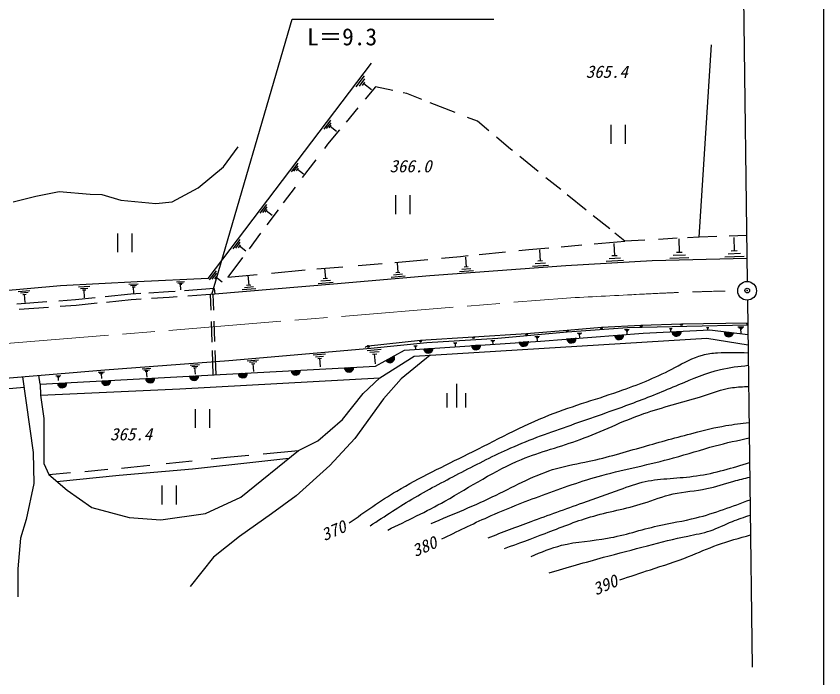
# Model space of a CAD drawing. Units: millimetres, scale not verified. Extents: x 40000 to 680000, y 20000 to 380000.
# Drawn here: x 492622 to 579000, y 241636 to 312347 of the extents above; entities that cross this region are included whole.
import ezdxf
from ezdxf.enums import TextEntityAlignment as Align

# ---------------------------------------------------------------- set-up
doc = ezdxf.new("R2010")
doc.units = ezdxf.units.MM
doc.header["$LTSCALE"] = 1000
doc.header["$PDMODE"] = 32
doc.header["$PDSIZE"] = 500
doc.linetypes.add('CHAIN', pattern=[18.5, 12, -1.5, 3.5, -1.5])
for name, color, linetype, lineweight in [('M-BGD', 7, 'Continuous', 25), ('M-BMK', 2, 'CHAIN', 13), ('M-BMK-SRVR', 3, 'Continuous', 25), ('M-STR-STR3', 7, 'Continuous', 25), ('M-TTL-BAND', 7, 'Continuous', 25)]:
    doc.layers.add(name, color=color, linetype=linetype, lineweight=lineweight)
doc.layers.add('M-OTRS', color=6, linetype='Continuous')
doc.styles.add('ＭＳ ゴシック', font='')
doc.styles.get('ＭＳ ゴシック').set_extended_font_data('MS Gothic')

msp = doc.modelspace()

# ---------------------------------------------------------------- linework, layer by layer
at = {"layer": 'M-BGD'}
for p, q in [((565674, 288739), (566983, 309293)), ((513150, 284300), (530640, 307309)), ((528985, 304797), (529885, 305977)), ((529325, 304867), (529905, 305637)), ((529655, 304937), (529925, 305297)), ((530615, 304487), (529795, 305117)), ((531051, 304809), (529944, 303483)), ((532908, 304400), (531051, 304809)), ((534400, 304071), (534010, 304157)), ((535990, 303449), (534400, 304071)), ((529160, 302545), (527901, 301036)), ((539582, 302045), (536902, 303093)), ((541950, 301119), (540890, 301534)), ((525555, 300287), (526275, 301227)), ((525825, 300347), (526295, 300957)), ((526095, 300397), (526305, 300687)), ((543175, 300088), (541950, 301119)), ((556238, 298717), (556238, 300717)), ((557738, 300717), (557738, 298717)), ((527197, 300193), (525932, 298678)), ((526865, 300037), (526205, 300547)), ((545526, 298111), (543994, 299399)), ((514790, 296261), (516381, 298382)), ((525932, 298678), (525581, 298214)), ((545695, 297974), (545526, 298111)), ((548456, 295753), (546479, 297344)), ((522075, 295707), (522775, 296627)), ((522335, 295767), (522795, 296367)), ((524664, 297002), (523218, 295091)), ((512098, 294017), (514790, 296261)), ((522595, 295817), (522805, 296097)), ((523345, 295467), (522705, 295957)), ((550860, 293818), (549284, 295086)), ((509324, 292508), (512098, 294017)), ((522450, 294076), (521176, 292392)), ((492300, 292520), (494741, 293120)), ((494741, 293120), (497209, 293609)), ((497209, 293609), (500554, 293324)), ((500554, 293324), (501778, 293283)), ((501778, 293283), (503817, 292671)), ((533210, 291205), (533210, 293205)), ((534710, 293205), (534710, 291205)), ((553584, 291626), (551544, 293268)), ((503817, 292671), (507570, 292345)), ((507570, 292345), (509324, 292508)), ((518725, 291297), (519435, 292227)), ((518995, 291357), (519455, 291967)), ((519255, 291417), (519465, 291697)), ((520015, 291057), (519365, 291557)), ((520625, 291663), (519432, 290059)), ((556098, 289603), (554336, 291021)), ((503485, 287121), (503485, 289121)), ((504985, 289121), (504985, 287121)), ((518771, 289171), (517529, 287500)), ((557730, 288290), (556664, 289149)), ((563314, 288606), (561308, 288493)), ((563495, 288537), (563535, 287097)), ((565674, 288739), (564428, 288669)), ((567547, 288804), (565674, 288739)), ((570735, 288915), (568886, 288851)), ((569375, 288707), (569415, 287257)), ((515835, 287487), (516575, 288467)), ((516115, 287547), (516595, 288187)), ((516385, 287607), (516605, 287897)), ((517175, 287237), (516495, 287757)), ((550913, 287712), (553116, 287899)), ((554439, 288011), (557730, 288290)), ((556535, 288047), (556615, 286737)), ((559870, 288411), (557730, 288290)), ((542129, 286879), (544939, 287164)), ((546365, 287308), (547439, 287417)), ((547439, 287417), (549573, 287598)), ((548585, 287367), (548675, 286177)), ((564215, 286807), (562875, 286777)), ((563845, 287107), (563225, 287087)), ((570095, 286967), (568755, 286927)), ((569725, 287267), (569105, 287247)), ((516833, 286564), (515271, 284463)), ((529184, 285709), (531760, 285920)), ((533132, 286033), (536649, 286356)), ((533355, 285987), (533445, 284947)), ((538115, 286492), (540147, 286679)), ((540147, 286679), (540974, 286762)), ((540675, 286577), (540755, 285527)), ((549245, 285957), (548135, 285877)), ((548925, 286187), (548415, 286157)), ((560647, 286204), (551412, 285658)), ((557585, 286227), (555705, 286117)), ((557245, 286487), (556025, 286417)), ((556895, 286747), (556335, 286717)), ((570767, 286463), (560647, 286204)), ((564575, 286507), (562525, 286457)), ((570465, 286657), (568395, 286607)), ((513305, 284167), (514055, 285147)), ((519930, 284900), (523526, 285237)), ((524783, 285347), (527569, 285576)), ((525595, 285407), (525695, 284297)), ((551412, 285658), (536856, 284589)), ((541535, 285127), (540035, 285017)), ((541255, 285337), (540285, 285267)), ((540975, 285547), (540525, 285507)), ((549565, 285717), (547855, 285597)), ((513150, 284300), (505572, 283958)), ((513585, 284227), (514075, 284867)), ((513865, 284287), (514085, 284577)), ((514665, 283907), (513975, 284437)), ((515271, 284463), (518380, 284755)), ((517405, 284617), (517495, 283587)), ((525925, 284317), (525455, 284277)), ((536856, 284589), (526573, 283698)), ((534225, 284557), (532735, 284427)), ((533945, 284767), (532985, 284677)), ((533665, 284967), (533225, 284927)), ((497352, 283530), (489517, 282845)), ((505572, 283958), (497352, 283530)), ((499275, 283427), (500485, 283487)), ((504655, 283707), (505675, 283757)), ((504845, 283567), (505505, 283597)), ((505025, 283417), (505335, 283437)), ((505215, 282717), (505185, 283427)), ((509755, 283947), (510635, 283987)), ((509915, 283827), (510485, 283847)), ((510075, 283697), (510335, 283707)), ((510235, 283087), (510205, 283707)), ((526573, 283698), (513852, 282634)), ((517995, 283407), (517035, 283327)), ((517715, 283607), (517265, 283567)), ((526515, 283897), (524935, 283757)), ((526225, 284107), (525195, 284017)), ((492855, 282937), (494095, 283047)), ((493095, 282767), (493895, 282847)), ((493325, 282597), (493695, 282637)), ((493585, 281747), (493515, 282617)), ((499495, 283257), (500285, 283297)), ((499715, 283087), (500085, 283107)), ((499945, 282247), (499905, 283097)), ((504887, 282630), (502149, 282352)), ((505941, 282695), (504887, 282630)), ((508929, 282879), (506807, 282748)), ((509622, 282929), (508929, 282879)), ((513808, 283232), (510632, 283002)), ((513852, 282634), (510995, 282427)), ((513461, 280939), (513401, 282601)), ((513761, 280936), (513701, 282623)), ((513808, 283232), (513852, 282634)), ((518265, 283207), (516795, 283087)), ((495898, 281807), (492699, 281576)), ((498975, 282029), (497170, 281898)), ((501066, 282241), (498975, 282029)), ((501299, 281662), (499027, 281431)), ((504936, 282032), (502290, 281763)), ((505980, 282096), (504936, 282032)), ((508969, 282280), (507099, 282165)), ((509848, 282344), (508969, 282280)), ((496089, 281219), (492956, 280993)), ((499027, 281431), (497342, 281309)), ((513583, 277502), (513504, 279727)), ((513880, 277593), (513803, 279748)), ((551545, 278608), (558009, 279082)), ((551551, 278793), (555221, 279116)), ((555221, 279116), (559448, 279322)), ((558009, 279082), (564333, 279221)), ((559448, 279322), (563764, 279468)), ((563764, 279468), (570858, 279557)), ((564333, 279221), (570861, 279362)), ((566465, 279067), (566695, 279067)), ((566505, 279037), (566655, 279037)), ((569805, 279137), (570455, 279147)), ((569925, 279047), (570345, 279047)), ((535872, 277707), (547205, 278441)), ((544134, 277939), (551545, 278608)), ((547205, 278441), (551551, 278793)), ((548685, 277633), (559669, 278464)), ((552625, 278487), (553115, 278517)), ((552715, 278417), (553035, 278437)), ((552805, 278347), (552955, 278357)), ((552905, 278007), (552885, 278357)), ((557695, 278857), (558185, 278887)), ((557785, 278787), (558105, 278807)), ((557875, 278717), (558025, 278727)), ((557975, 278387), (557955, 278727)), ((559669, 278464), (566823, 278833)), ((562495, 278977), (562785, 278987)), ((562545, 278937), (562735, 278947)), ((562595, 278887), (562685, 278897)), ((562645, 278687), (562645, 278897)), ((566545, 278997), (566615, 278997)), ((566585, 278837), (566585, 278997)), ((566823, 278833), (570874, 278326)), ((570035, 278947), (570235, 278947)), ((570145, 278487), (570135, 278947)), ((530294, 277120), (535872, 277707)), ((530558, 276865), (536529, 277466)), ((534147, 276664), (548685, 277633)), ((535177, 276019), (566478, 277948)), ((536529, 277466), (544134, 277939)), ((539395, 277447), (539765, 277467)), ((539465, 277397), (539705, 277407)), ((539535, 277337), (539645, 277347)), ((539605, 277087), (539595, 277347)), ((543395, 277687), (543805, 277717)), ((543475, 277637), (543735, 277657)), ((543545, 277577), (543665, 277587)), ((543625, 277287), (543605, 277587)), ((548105, 278097), (548585, 278137)), ((548195, 278037), (548505, 278057)), ((548285, 277967), (548425, 277977)), ((548385, 277637), (548355, 277977)), ((566478, 277948), (570889, 277206)), ((513707, 274018), (513615, 276614)), ((514007, 274034), (513915, 276612)), ((515370, 275554), (530558, 276865)), ((530145, 276627), (531675, 276777)), ((530435, 276427), (531435, 276527)), ((531055, 274956), (534147, 276664)), ((535145, 277127), (535505, 277167)), ((535215, 277087), (535455, 277107)), ((535285, 277037), (535395, 277047)), ((535365, 276787), (535345, 277047)), ((502108, 274552), (515370, 275554)), ((517345, 275527), (518555, 275627)), ((524385, 276137), (525715, 276247)), ((524635, 275957), (525505, 276027)), ((524885, 275777), (525285, 275807)), ((525165, 274857), (525085, 275797)), ((530725, 276217), (531185, 276267)), ((531065, 275177), (530955, 276247)), ((531517, 273695), (535177, 276019)), ((536911, 276126), (533806, 273578)), ((495195, 273018), (531055, 274956)), ((506095, 274647), (507015, 274717)), ((511225, 275037), (512215, 275117)), ((511415, 274907), (512055, 274957)), ((511595, 274767), (511895, 274797)), ((511795, 274087), (511745, 274787)), ((517575, 275367), (518365, 275427)), ((517795, 275197), (518165, 275227)), ((518055, 274367), (517985, 275217)), ((489156, 273472), (502108, 274552)), ((493318, 273819), (494445, 265727)), ((495195, 273018), (495061, 273964)), ((496855, 273907), (497385, 273957)), ((496955, 273837), (497305, 273867)), ((501375, 274287), (502055, 274347)), ((501505, 274197), (501945, 274237)), ((501635, 274107), (501835, 274117)), ((501775, 273637), (501735, 274117)), ((506265, 274527), (506865, 274567)), ((506435, 274397), (506715, 274417)), ((506625, 273767), (506575, 274407)), ((495195, 273018), (495241, 271830)), ((497055, 273767), (497215, 273777)), ((497165, 273397), (497135, 273777)), ((510119, 272511), (531517, 273695)), ((529737, 272014), (531517, 273695)), ((533806, 273578), (531917, 271441)), ((539698, 273042), (539698, 270542)), ((454888, 269652), (493476, 272683)), ((495241, 271830), (510119, 272511)), ((495241, 271830), (495567, 269343)), ((527512, 269245), (529737, 272014)), ((531917, 271441), (528836, 267217)), ((538698, 272042), (538698, 270542)), ((540698, 270542), (540698, 272042)), ((511814, 268339), (511814, 270339)), ((513314, 270339), (513314, 268339)), ((495567, 269343), (495567, 264547)), ((524891, 266970), (527512, 269245)), ((522814, 265931), (524891, 266970)), ((528836, 267217), (526152, 264334)), ((494445, 265727), (494502, 262421)), ((513488, 265050), (515169, 265229)), ((515169, 265229), (517495, 265442)), ((516633, 260937), (522814, 265931)), ((519036, 265584), (522814, 265931)), ((495567, 264547), (496111, 263360)), ((504882, 264135), (506902, 264350)), ((508681, 264539), (511431, 264831)), ((511492, 263986), (518250, 264732)), ((518250, 264732), (521796, 265109)), ((526152, 264334), (522574, 261104)), ((496111, 263360), (498423, 263564)), ((499952, 263700), (502435, 263919)), ((503639, 263290), (511492, 263986)), ((503887, 264047), (504882, 264135)), ((496111, 263360), (498089, 261679)), ((496973, 262628), (503639, 263290)), ((494502, 262421), (493704, 258544)), ((508221, 260173), (508221, 262173)), ((509721, 262173), (509721, 260173)), ((498089, 261679), (500710, 259849)), ((512875, 259206), (516633, 260937)), ((522574, 261104), (519940, 259166)), ((500710, 259849), (504716, 258761)), ((508078, 258514), (512875, 259206)), ((519940, 259166), (516511, 256730)), ((493704, 258544), (493077, 256548)), ((504716, 258761), (508078, 258514)), ((493077, 256548), (492792, 253299)), ((516511, 256730), (513728, 254544)), ((513728, 254544), (511243, 251413)), ((492792, 253299), (492792, 250277))]:
    msp.add_line(p, q, dxfattribs=at)
for centre, radius, start, end in [((555221, 279116), 150, 185.02907, 2.78302), ((559448, 279322), 150, 182.78302, 1.94809), ((563764, 279468), 150, 181.94809, 0.71954), ((570858, 279557), 150, 180.71954, 270.75433), ((547205, 278441), 150, 183.70569, 4.63546), ((551551, 278793), 150, 184.63546, 5.02907), ((557117, 278284), 500, 184.03407, 4.03407), ((557117, 278284), 500, 184.03407, 4.03407), ((557117, 278284), 450, 184.03407, 4.03407), ((557117, 278284), 400, 184.03407, 4.03407), ((557117, 278284), 350, 184.03407, 4.03407), ((557117, 278284), 300, 184.03407, 4.03407), ((557117, 278284), 250, 184.03407, 4.03407), ((557117, 278284), 200, 184.03407, 4.03407), ((557117, 278284), 150, 184.03407, 4.03407), ((557117, 278284), 100, 184.03407, 4.03407), ((557117, 278284), 50, 184.03407, 4.03407), ((563246, 278648), 500, 182.95458, 2.95458), ((563246, 278648), 500, 182.95458, 2.95458), ((563246, 278648), 450, 182.95458, 2.95458), ((563246, 278648), 400, 182.95458, 2.95458), ((563246, 278648), 350, 182.95458, 2.95458), ((563246, 278648), 300, 182.95458, 2.95458), ((563246, 278648), 250, 182.95458, 2.95458), ((563246, 278648), 200, 182.95458, 2.95458), ((563246, 278648), 150, 182.95458, 2.95458), ((563246, 278648), 100, 182.95458, 2.95458), ((563246, 278648), 50, 182.95458, 2.95458), ((568849, 278579), 500, 172.86422, 352.86422), ((568849, 278579), 500, 172.86422, 352.86422), ((568849, 278579), 450, 172.86422, 352.86422), ((568849, 278579), 400, 172.86422, 352.86422), ((568849, 278579), 350, 172.86422, 352.86422), ((568849, 278579), 300, 172.86422, 352.86422), ((568849, 278579), 250, 172.86422, 352.86422), ((568849, 278579), 200, 172.86422, 352.86422), ((568849, 278579), 150, 172.86422, 352.86422), ((568849, 278579), 100, 172.86422, 352.86422), ((568849, 278579), 50, 172.86422, 352.86422), ((535872, 277707), 150, 186.00901, 3.70569), ((541539, 278074), 150, 183.70569, 3.70569), ((546908, 277564), 500, 184.03407, 4.03407), ((546908, 277564), 500, 184.03407, 4.03407), ((546908, 277564), 450, 184.03407, 4.03407), ((546908, 277564), 400, 184.03407, 4.03407), ((546908, 277564), 350, 184.03407, 4.03407), ((546908, 277564), 300, 184.03407, 4.03407), ((546908, 277564), 250, 184.03407, 4.03407), ((546908, 277564), 200, 184.03407, 4.03407), ((546908, 277564), 150, 184.03407, 4.03407), ((546908, 277564), 100, 184.03407, 4.03407), ((546908, 277564), 50, 184.03407, 4.03407), ((552013, 277924), 500, 184.03407, 4.03407), ((552013, 277924), 500, 184.03407, 4.03407), ((552013, 277924), 450, 184.03407, 4.03407), ((552013, 277924), 400, 184.03407, 4.03407), ((552013, 277924), 350, 184.03407, 4.03407), ((552013, 277924), 300, 184.03407, 4.03407), ((552013, 277924), 250, 184.03407, 4.03407), ((552013, 277924), 200, 184.03407, 4.03407), ((552013, 277924), 150, 184.03407, 4.03407), ((552013, 277924), 100, 184.03407, 4.03407), ((552013, 277924), 50, 184.03407, 4.03407), ((530346, 276622), 500, 96.00901, 141.00901), ((530294, 277120), 150, 186.00901, 6.00901), ((536699, 276844), 500, 184.03407, 4.03407), ((536699, 276844), 500, 184.03407, 4.03407), ((536699, 276844), 450, 184.03407, 4.03407), ((536699, 276844), 400, 184.03407, 4.03407), ((536699, 276844), 350, 184.03407, 4.03407), ((536699, 276844), 300, 184.03407, 4.03407), ((536699, 276844), 250, 184.03407, 4.03407), ((536699, 276844), 200, 184.03407, 4.03407), ((536699, 276844), 150, 184.03407, 4.03407), ((536699, 276844), 100, 184.03407, 4.03407), ((536699, 276844), 50, 184.03407, 4.03407), ((541804, 277204), 500, 184.03407, 4.03407), ((541804, 277204), 500, 184.03407, 4.03407), ((541804, 277204), 450, 184.03407, 4.03407), ((541804, 277204), 400, 184.03407, 4.03407), ((541804, 277204), 350, 184.03407, 4.03407), ((541804, 277204), 300, 184.03407, 4.03407), ((541804, 277204), 250, 184.03407, 4.03407), ((541804, 277204), 200, 184.03407, 4.03407), ((541804, 277204), 150, 184.03407, 4.03407), ((541804, 277204), 100, 184.03407, 4.03407), ((541804, 277204), 50, 184.03407, 4.03407), ((532601, 275810), 500, 208.90918, 28.90918), ((532601, 275810), 500, 208.90918, 28.90918), ((532601, 275810), 450, 208.90918, 28.90918), ((532601, 275810), 400, 208.90918, 28.90918), ((532601, 275810), 350, 208.90918, 28.90918), ((532601, 275810), 300, 208.90918, 28.90918), ((532601, 275810), 250, 208.90918, 28.90918), ((532601, 275810), 200, 208.90918, 28.90918), ((532601, 275810), 150, 208.90918, 28.90918), ((532601, 275810), 100, 208.90918, 28.90918), ((532601, 275810), 50, 208.90918, 28.90918), ((528214, 274802), 500, 183.09406, 3.09406), ((528214, 274802), 500, 183.09406, 3.09406), ((528214, 274802), 450, 183.09406, 3.09406), ((528214, 274802), 400, 183.09406, 3.09406), ((528214, 274802), 350, 183.09406, 3.09406), ((528214, 274802), 300, 183.09406, 3.09406), ((528214, 274802), 250, 183.09406, 3.09406), ((528214, 274802), 200, 183.09406, 3.09406), ((528214, 274802), 150, 183.09406, 3.09406), ((528214, 274802), 100, 183.09406, 3.09406), ((528214, 274802), 50, 183.09406, 3.09406), ((511655, 273907), 500, 183.09406, 3.09406), ((511655, 273907), 500, 183.09406, 3.09406), ((511655, 273907), 450, 183.09406, 3.09406), ((511655, 273907), 400, 183.09406, 3.09406), ((511655, 273907), 350, 183.09406, 3.09406), ((511655, 273907), 300, 183.09406, 3.09406), ((511655, 273907), 250, 183.09406, 3.09406), ((511655, 273907), 200, 183.09406, 3.09406), ((511655, 273907), 150, 183.09406, 3.09406), ((511655, 273907), 100, 183.09406, 3.09406), ((511655, 273907), 50, 183.09406, 3.09406), ((516848, 274188), 500, 183.09406, 3.09406), ((516848, 274188), 500, 183.09406, 3.09406), ((516848, 274188), 450, 183.09406, 3.09406), ((516848, 274188), 400, 183.09406, 3.09406), ((516848, 274188), 350, 183.09406, 3.09406), ((516848, 274188), 300, 183.09406, 3.09406), ((516848, 274188), 250, 183.09406, 3.09406), ((516848, 274188), 200, 183.09406, 3.09406), ((516848, 274188), 150, 183.09406, 3.09406), ((516848, 274188), 100, 183.09406, 3.09406), ((516848, 274188), 50, 183.09406, 3.09406), ((522531, 274495), 500, 183.09406, 3.09406), ((522531, 274495), 500, 183.09406, 3.09406), ((522531, 274495), 450, 183.09406, 3.09406), ((522531, 274495), 400, 183.09406, 3.09406), ((522531, 274495), 350, 183.09406, 3.09406), ((522531, 274495), 300, 183.09406, 3.09406), ((522531, 274495), 250, 183.09406, 3.09406), ((522531, 274495), 200, 183.09406, 3.09406), ((522531, 274495), 150, 183.09406, 3.09406), ((522531, 274495), 100, 183.09406, 3.09406), ((522531, 274495), 50, 183.09406, 3.09406), ((497546, 273145), 500, 183.09406, 3.09406), ((497546, 273145), 500, 183.09406, 3.09406), ((497546, 273145), 450, 183.09406, 3.09406), ((497546, 273145), 400, 183.09406, 3.09406), ((497546, 273145), 350, 183.09406, 3.09406), ((497546, 273145), 300, 183.09406, 3.09406), ((497546, 273145), 250, 183.09406, 3.09406), ((497546, 273145), 200, 183.09406, 3.09406), ((497546, 273145), 150, 183.09406, 3.09406), ((497546, 273145), 100, 183.09406, 3.09406), ((497546, 273145), 50, 183.09406, 3.09406), ((502249, 273399), 500, 183.09406, 3.09406), ((502249, 273399), 500, 183.09406, 3.09406), ((502249, 273399), 450, 183.09406, 3.09406), ((502249, 273399), 400, 183.09406, 3.09406), ((502249, 273399), 350, 183.09406, 3.09406), ((502249, 273399), 300, 183.09406, 3.09406), ((502249, 273399), 250, 183.09406, 3.09406), ((502249, 273399), 200, 183.09406, 3.09406), ((502249, 273399), 150, 183.09406, 3.09406), ((502249, 273399), 100, 183.09406, 3.09406), ((502249, 273399), 50, 183.09406, 3.09406), ((506952, 273653), 500, 183.09406, 3.09406), ((506952, 273653), 500, 183.09406, 3.09406), ((506952, 273653), 450, 183.09406, 3.09406), ((506952, 273653), 400, 183.09406, 3.09406), ((506952, 273653), 350, 183.09406, 3.09406), ((506952, 273653), 300, 183.09406, 3.09406), ((506952, 273653), 250, 183.09406, 3.09406), ((506952, 273653), 200, 183.09406, 3.09406), ((506952, 273653), 150, 183.09406, 3.09406), ((506952, 273653), 100, 183.09406, 3.09406), ((506952, 273653), 50, 183.09406, 3.09406)]:
    msp.add_arc(centre, radius, start, end, dxfattribs=at)
for points, knots in [([(528246, 258198), (529911, 259374), (531575, 260551), (533317, 261594), (535778, 263068), (538393, 264276), (540970, 265564), (543854, 267006), (546689, 268549), (549676, 269726), (552242, 270737), (554920, 271478), (557520, 272404), (559415, 273079), (561269, 273853), (563069, 274796), (564038, 275304), (564991, 275861), (566034, 276135), (566546, 276270), (567080, 276336), (567613, 276374), (568710, 276453), (569805, 276414), (570900, 276374)], [0, 0, 0, 0, 1, 1, 1, 2, 2, 2, 3, 3, 3, 4, 4, 4, 5, 5, 5, 6, 6, 6, 7, 7, 7, 8, 8, 8, 8]), ([(530486, 257885), (532059, 258924), (533633, 259964), (535258, 260915), (536900, 261876), (538595, 262747), (540288, 263624), (542014, 264518), (543737, 265419), (545511, 266203), (547612, 267132), (549785, 267898), (551960, 268654), (554204, 269434), (556449, 270204), (558666, 271040), (560289, 271651), (561896, 272297), (563503, 272974), (564963, 273589), (566422, 274229), (567952, 274586), (568922, 274813), (569920, 274926), (570918, 275039)], [0, 0, 0, 0, 1, 1, 1, 2, 2, 2, 3, 3, 3, 4, 4, 4, 5, 5, 5, 6, 6, 6, 7, 7, 7, 8, 8, 8, 8]), ([(532356, 257433), (534418, 258422), (536480, 259410), (538482, 260528), (541201, 262047), (543811, 263805), (546672, 264978), (548700, 265810), (550855, 266348), (552927, 267106), (555240, 267952), (557449, 269073), (559762, 269879), (561746, 270570), (563807, 271030), (565824, 271684), (566957, 272052), (568076, 272481), (569242, 272652), (569803, 272734), (570375, 272757), (570947, 272779)], [0, 0, 0, 0, 1, 1, 1, 2, 2, 2, 3, 3, 3, 4, 4, 4, 5, 5, 5, 6, 6, 6, 7, 7, 7, 7]), ([(536999, 258142), (539337, 259102), (541675, 260063), (543963, 261173), (546086, 262204), (548166, 263364), (550412, 264011), (551549, 264338), (552729, 264534), (553894, 264784), (555856, 265206), (557774, 265780), (559698, 266332), (561497, 266848), (563301, 267344), (565115, 267815), (566246, 268110), (567382, 268394), (568533, 268589), (569349, 268727), (570174, 268820), (570998, 268913)], [0, 0, 0, 0, 1, 1, 1, 2, 2, 2, 3, 3, 3, 4, 4, 4, 5, 5, 5, 6, 6, 6, 7, 7, 7, 7]), ([(538148, 256476), (539781, 257279), (541413, 258082), (543075, 258820), (544990, 259670), (546943, 260434), (548910, 261164), (551006, 261941), (553118, 262681), (555272, 263268), (557804, 263959), (560393, 264439), (562925, 265134), (564414, 265542), (565883, 266025), (567374, 266425), (568579, 266749), (569800, 267018), (571020, 267288)], [0, 0, 0, 0, 1, 1, 1, 2, 2, 2, 3, 3, 3, 4, 4, 4, 5, 5, 5, 6, 6, 6, 6]), ([(543105, 256602), (544631, 257192), (546158, 257783), (547694, 258352), (549532, 259034), (551382, 259686), (553229, 260339), (554554, 260808), (555877, 261276), (557203, 261759), (558091, 262082), (558981, 262411), (559900, 262610), (560767, 262798), (561659, 262871), (562549, 262941), (563500, 263016), (564447, 263088), (565387, 263225), (566375, 263369), (567354, 263584), (568321, 263840), (569240, 264084), (570147, 264365), (571054, 264646)], [0, 0, 0, 0, 1, 1, 1, 2, 2, 2, 3, 3, 3, 4, 4, 4, 5, 5, 5, 6, 6, 6, 7, 7, 7, 8, 8, 8, 8]), ([(544855, 255466), (546309, 255992), (547762, 256518), (549207, 257075), (550806, 257690), (552394, 258343), (554033, 258825), (555905, 259376), (557843, 259703), (559710, 260292), (560768, 260626), (561803, 261043), (562880, 261285), (564060, 261551), (565289, 261606), (566476, 261853), (567452, 262057), (568399, 262391), (569361, 262657), (569929, 262815), (570502, 262949), (571075, 263083)], [0, 0, 0, 0, 1, 1, 1, 2, 2, 2, 3, 3, 3, 4, 4, 4, 5, 5, 5, 6, 6, 6, 7, 7, 7, 7]), ([(547694, 254615), (548768, 255065), (549842, 255515), (550958, 255797), (552558, 256203), (554243, 256266), (555878, 256554), (557687, 256874), (559434, 257470), (561224, 257879), (562590, 258191), (563981, 258395), (565340, 258731), (566332, 258976), (567307, 259292), (568273, 259630), (569224, 259962), (570165, 260316), (571107, 260670)], [0, 0, 0, 0, 1, 1, 1, 2, 2, 2, 3, 3, 3, 4, 4, 4, 5, 5, 5, 6, 6, 6, 6]), ([(549633, 252864), (551570, 253428), (553506, 253991), (555452, 254520), (557010, 254943), (558575, 255345), (560136, 255750), (561564, 256121), (562990, 256496), (564441, 256791), (565253, 256956), (566074, 257097), (566854, 257359), (567662, 257630), (568426, 258030), (569220, 258352), (569844, 258606), (570486, 258810), (571129, 259015)], [0, 0, 0, 0, 1, 1, 1, 2, 2, 2, 3, 3, 3, 4, 4, 4, 5, 5, 5, 6, 6, 6, 6]), ([(557193, 252105), (558276, 252469), (559359, 252834), (560446, 253189), (561814, 253636), (563188, 254067), (564528, 254592), (565566, 254999), (566584, 255464), (567631, 255846), (568783, 256267), (569970, 256588), (571156, 256910)], [0, 0, 0, 0, 1, 1, 1, 2, 2, 2, 3, 3, 3, 4, 4, 4, 4])]:
    msp.add_open_spline(points, degree=3, knots=knots, dxfattribs=at)
at = {"layer": 'M-BMK'}
msp.add_line((472084, 275772), (551476, 282224), dxfattribs=at)
msp.add_open_spline([(551476, 282224), (553958, 282352), (556440, 282481), (558923, 282606), (560815, 282701), (562708, 282794), (564601, 282862), (566331, 282924), (568061, 282965), (569792, 283006)], degree=3, knots=[0, 0, 0, 0, 1, 1, 1, 2, 2, 2, 3, 3, 3, 3], dxfattribs=at)
at = {"layer": 'M-BMK-SRVR'}
for p, q in [((570272, 324091), (570799, 284004)), ((570826, 281975), (571342, 242776))]:
    msp.add_line(p, q, dxfattribs=at)
msp.add_circle((570792, 282998), 1000, dxfattribs=at)
at = {"layer": 'M-OTRS'}
msp.add_point((570810, 283023), dxfattribs=at)
at = {"layer": 'M-STR-STR3'}
for p, q in [((513552, 282612), (522150, 312015)), ((522150, 312015), (543716, 312015))]:
    msp.add_line(p, q, dxfattribs=at)
at = {"layer": 'M-TTL-BAND'}
msp.add_line((579000, 20000), (579000, 370000), dxfattribs=at)

# ---------------------------------------------------------------- texts
at = {"layer": 'M-BGD', "style": 'ＭＳ ゴシック', "oblique": 15}
for s, p in [('365.4', (553541, 306412)), ('366.0', (532551, 296320)), ('365.4', (502662, 267672))]:
    msp.add_text(s, height=1320, dxfattribs=at).set_placement(p, align=Align.MIDDLE_LEFT)
for s, p in [('370', (525321, 256833)), ('380', (535036, 255131)), ('390', (554365, 251024))]:
    msp.add_text(s, height=1320, rotation=23.629, dxfattribs=at).set_placement(p, align=Align.MIDDLE_LEFT)
at = {"layer": 'M-STR-STR3', "style": 'ＭＳ ゴシック'}
msp.add_text('L＝9.3', height=1833, dxfattribs=at).set_placement((523740, 310143), align=Align.MIDDLE_LEFT)

doc.saveas('drawing.dxf')
